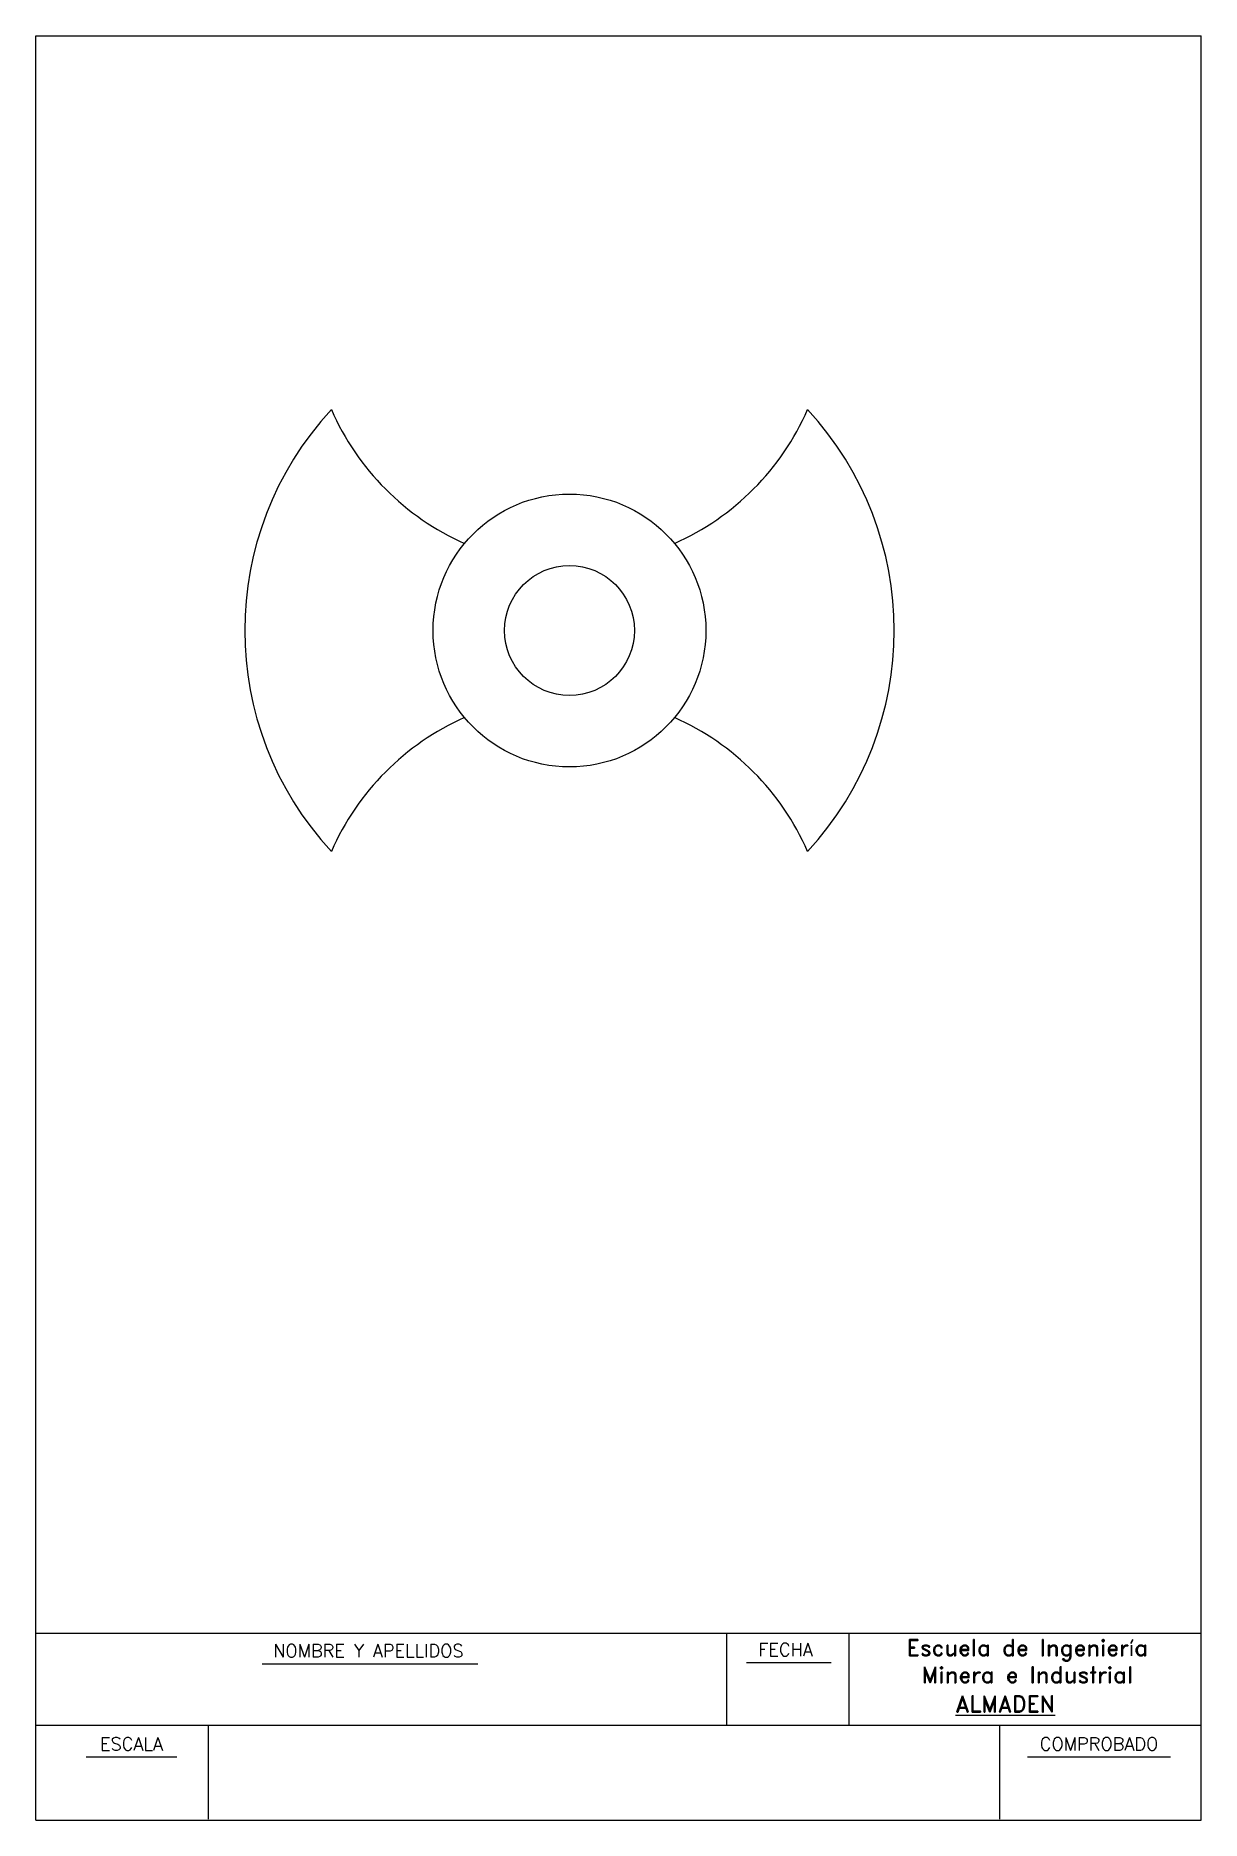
# Model space of a CAD drawing. Header units: millimetres. Extents: x 2944 to 3123, y 1566 to 1841.
import ezdxf
from ezdxf.enums import TextEntityAlignment as Align

# ---------------------------------------------------------------- set-up
doc = ezdxf.new("R2010")
doc.units = ezdxf.units.MM
doc.linetypes.add('CONTINUA', pattern=[0])
doc.linetypes.add('RAYITAS', pattern=[0.375, 0.25, -0.125])
doc.layers.add('LAMINA', color=7, linetype='Continuous')
doc.layers.add('ROTULACIONF', color=4, linetype='CONTINUA')
doc.styles.add('ROMAND', font='romand')
doc.styles.add('UNE', font='ROMAND.SHX')

msp = doc.modelspace()

# ---------------------------------------------------------------- linework, layer by layer
for radius in [21, 10]:
    msp.add_circle((3025.85, 1749.1), radius)
for centre, radius, start, end in [((3025.85, 1749.1), 50, 137.1564, 222.8436), ((3025.85, 1799.1), 40, 203.5782, 246.1702), ((3025.85, 1799.1), 40, 293.8298, 336.4218), ((3025.85, 1749.1), 50, 317.1564, 42.8436), ((3025.85, 1699.1), 40, 113.8298, 156.4218), ((3025.85, 1699.1), 40, 23.5782, 66.1702)]:
    msp.add_arc(centre, radius, start, end)
at = {"layer": 'LAMINA'}
for p, q in [((2943.65, 1635.72), (2943.65, 1840.64)), ((2943.65, 1840.64), (3123.15, 1840.64)), ((3123.15, 1635.72), (3123.15, 1840.64))]:
    msp.add_line(p, q, dxfattribs=at)
at = {"layer": 'LAMINA', "linetype": 'CONTINUA'}
for p, q in [((2943.65, 1565.99), (2943.65, 1635.72)), ((3123.15, 1565.99), (3123.15, 1635.72)), ((2943.75, 1594.78), (3123.15, 1594.78)), ((3050.02, 1594.78), (3050.02, 1580.64)), ((3068.88, 1594.78), (3068.88, 1580.64)), ((2943.75, 1580.64), (3123.15, 1580.64)), ((2970.23, 1580.64), (2970.23, 1566.14)), ((3092.09, 1580.64), (3092.09, 1566.14)), ((2943.65, 1565.99), (3123.15, 1565.99))]:
    msp.add_line(p, q, dxfattribs=at)
at = {"layer": 'ROTULACIONF', "linetype": 'CONTINUA'}
for p, q in [((3053.13, 1590.26), (3066.13, 1590.26)), ((2978.51, 1590.09), (3011.75, 1590.09)), ((2951.4, 1575.74), (2965.4, 1575.74)), ((3096.4, 1575.74), (3118.4, 1575.74))]:
    msp.add_line(p, q, dxfattribs=at)

# ---------------------------------------------------------------- texts
at = {"layer": 'ROTULACIONF', "linetype": 'RAYITAS', "style": 'UNE'}
for s, p in [('NOMBRE Y APELLIDOS', (2994.88, 1591.09)), ('FECHA', (3059.13, 1591.26)), ('ESCALA', (2958.4, 1576.74)), ('COMPROBADO', (3107.4, 1576.74))]:
    msp.add_text(s, height=2, dxfattribs=at).set_placement(p, align=Align.CENTER)
at = {"layer": 'ROTULACIONF', "char_height": 2.5, "attachment_point": 1}
for s, width, insert, style in [('\\pxqc;Escuela de Ingeniería Minera e Industrial', 52.1244, (3070.31, 1593.8), 'ROMAND'), ('{\\LALMADEN}', 17.4733, (3085.31, 1585.15), 'UNE')]:
    msp.add_mtext_dynamic_manual_height_columns(s, width=width, gutter_width=12.5, heights=[0], dxfattribs=dict(at, insert=insert, style=style))

doc.saveas('drawing.dxf')
